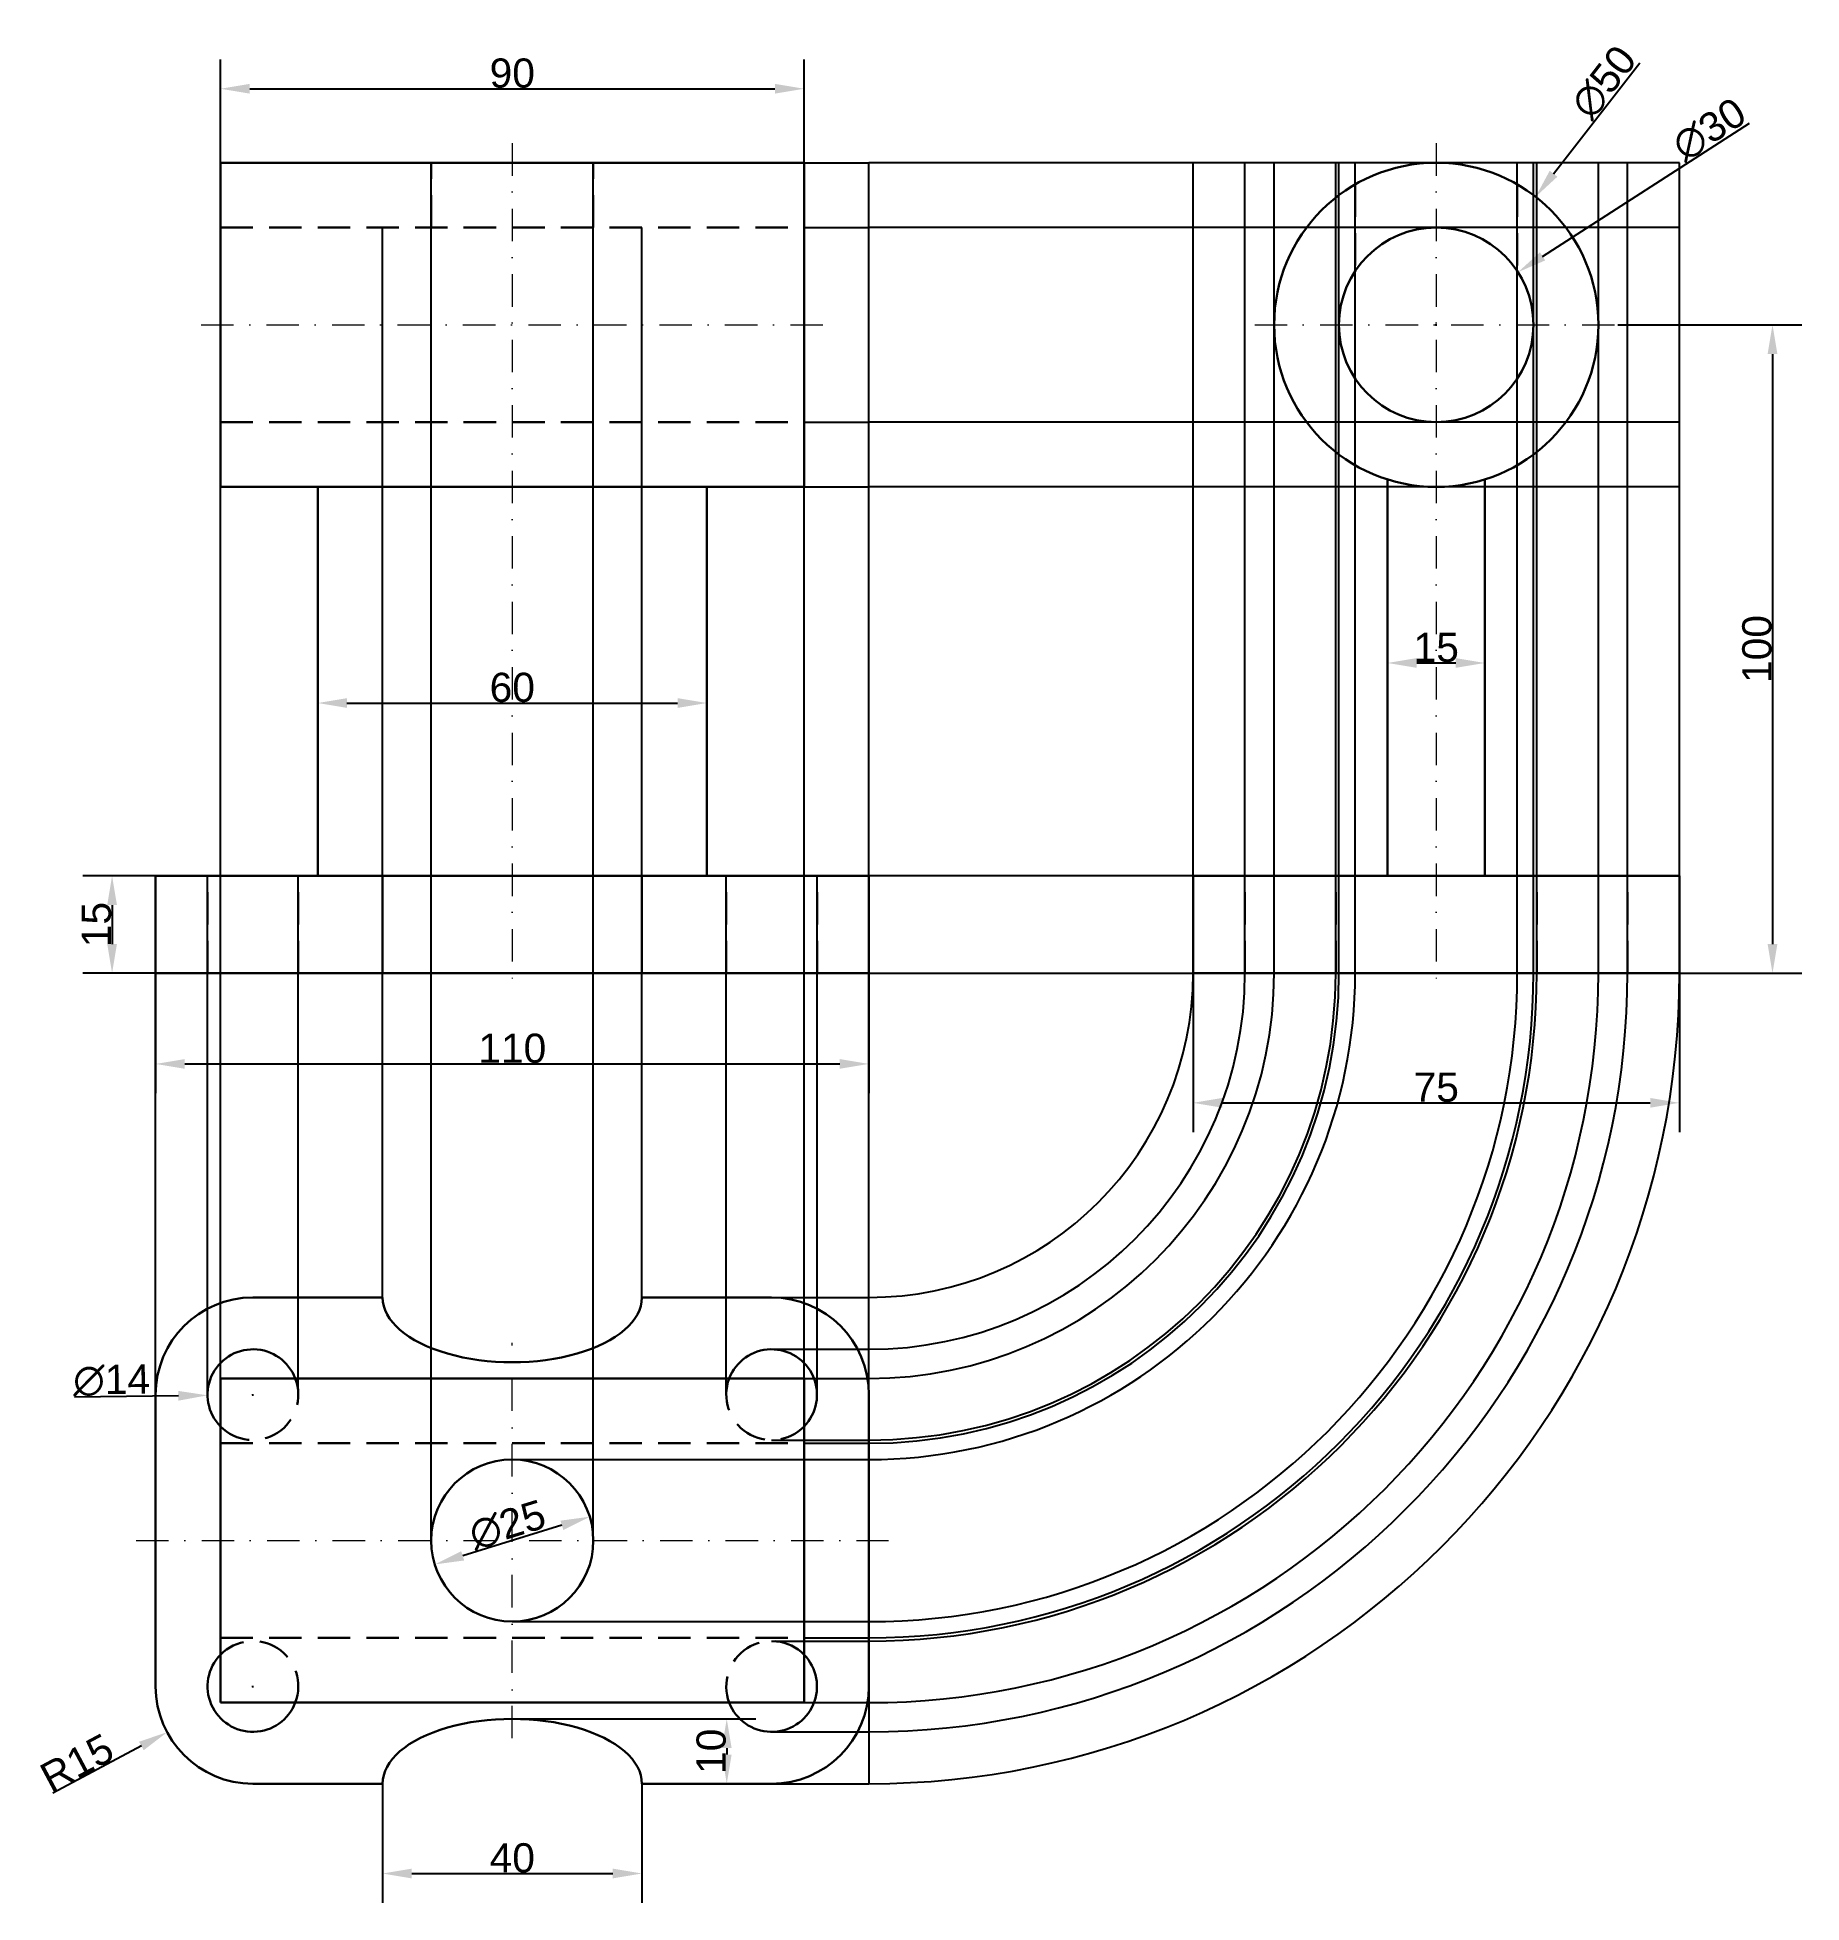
# Model space of a CAD drawing. Header units: inches. Extents: x -18 to 254, y -18 to 269.
import ezdxf

# ---------------------------------------------------------------- set-up
doc = ezdxf.new("R2010")
doc.units = ezdxf.units.IN
doc.header["$LTSCALE"] = 10
doc.header["$MEASUREMENT"] = 0
doc.linetypes.add('DASHDOT', pattern=[1, 0.5, -0.25, 0, -0.25])
doc.linetypes.add('DASHED', pattern=[0.75, 0.5, -0.25])
doc.layers.add('ajutator', color=82, linetype='Continuous')
for name, color, linetype, lineweight in [('axe', 240, 'DASHDOT', 20), ('contur', 164, 'Continuous', 30), ('nevazute', 170, 'DASHED', 30)]:
    doc.layers.add(name, color=color, linetype=linetype, lineweight=lineweight)
doc.styles.add('Text 4.5', font='arial.ttf')
doc.dimstyles.new('Cote 4.5', dxfattribs={"dimtxt": 4.5, "dimasz": 4.5, "dimexe": 4.5, "dimexo": 0, "dimgap": 0.09, "dimtad": 1, "dimdec": 0, "dimzin": 0, "dimdsep": 46, "dimtxsty": 'Text 4.5', "dimcen": 0.09, "dimadec": 0, "dimazin": 0, "dimtfac": 1, "dimtdec": 0, "dimtofl": 0, "dimtmove": 0, "dimatfit": 0, "dimfxl": 1, "dimtolj": 1, "dimtzin": 0, "dimarcsym": 1})

# ---------------------------------------------------------------- blocks, each defined once
blk = doc.blocks.new('*D1')
at = {"color": 0, "lineweight": -2, "transparency": 16777216}
for p, q in [((0, 140), (-11.22, 140)), ((-6.72, 135.5), (-6.72, 129.5)), ((0, 125), (-11.22, 125))]:
    blk.add_line(p, q, dxfattribs=at)
at = {"color": 0, "transparency": 16777216}
for points in [[(-7.47, 135.5), (-5.97, 135.5), (-6.72, 140)], [(-7.47, 129.5), (-5.97, 129.5), (-6.72, 125)]]:
    blk.add_solid(points, dxfattribs=at)
at = {"layer": 'Defpoints', "color": 0, "transparency": 16777216}
for p in [(0, 140), (-6.72, 125), (0, 125)]:
    blk.add_point(p, dxfattribs=at)
at = {"color": 0, "transparency": 16777216, "insert": (-9.11, 132.5), "char_height": 4.5, "attachment_point": 5, "rotation": 90, "style": 'Text 4.5'}
blk.add_mtext('\\A1;15', dxfattribs=at)
blk = doc.blocks.new('*D2')
at = {"color": 0, "lineweight": -2, "transparency": 16777216}
for p, q in [((0, 125), (0, 106.51)), ((110, 125), (110, 106.51)), ((4.5, 111.01), (105.5, 111.01))]:
    blk.add_line(p, q, dxfattribs=at)
at = {"color": 0, "transparency": 16777216}
for points in [[(4.5, 111.76), (4.5, 110.26), (0, 111.01)], [(105.5, 111.76), (105.5, 110.26), (110, 111.01)]]:
    blk.add_solid(points, dxfattribs=at)
at = {"layer": 'Defpoints', "color": 0, "transparency": 16777216}
for p in [(0, 125), (110, 125), (110, 111.01)]:
    blk.add_point(p, dxfattribs=at)
at = {"color": 0, "transparency": 16777216, "insert": (55, 113.4), "char_height": 4.5, "attachment_point": 5, "style": 'Text 4.5'}
blk.add_mtext('\\A1;110', dxfattribs=at)
blk = doc.blocks.new('*D3')
at = {"color": 0, "lineweight": -2, "transparency": 16777216}
for p, q in [((14.91, 15), (15.09, 15)), ((15, 14.91), (15, 15.09)), ((-2.2, 5.82), (-15.85, -1.46))]:
    blk.add_line(p, q, dxfattribs=at)
at = {"color": 0, "transparency": 16777216}
blk.add_solid([(-2.56, 6.48), (-1.85, 5.16), (1.77, 7.94)], dxfattribs=at)
at = {"layer": 'Defpoints', "color": 0, "transparency": 16777216}
for p in [(15, 15), (1.77, 7.94)]:
    blk.add_point(p, dxfattribs=at)
at = {"color": 0, "transparency": 16777216, "insert": (-12.14, 3.23), "char_height": 4.5, "attachment_point": 5, "rotation": 28.0826, "style": 'Text 4.5'}
blk.add_mtext('\\A1;R15', dxfattribs=at)
blk = doc.blocks.new('*D4')
at = {"color": 0, "lineweight": -2, "transparency": 16777216}
for p, q in [((35, 0), (35, -18.35)), ((75, 0), (75, -18.35)), ((39.5, -13.85), (70.5, -13.85))]:
    blk.add_line(p, q, dxfattribs=at)
at = {"color": 0, "transparency": 16777216}
for points in [[(39.5, -13.1), (39.5, -14.6), (35, -13.85)], [(70.5, -13.1), (70.5, -14.6), (75, -13.85)]]:
    blk.add_solid(points, dxfattribs=at)
at = {"layer": 'Defpoints', "color": 0, "transparency": 16777216}
for p in [(35, 0), (75, 0), (75, -13.85)]:
    blk.add_point(p, dxfattribs=at)
at = {"color": 0, "transparency": 16777216, "insert": (55, -11.46), "char_height": 4.5, "attachment_point": 5, "style": 'Text 4.5'}
blk.add_mtext('\\A1;40', dxfattribs=at)
blk = doc.blocks.new('*D5')
at = {"color": 0, "lineweight": -2, "transparency": 16777216}
for p, q in [((55, 10), (92.58, 10)), ((88.08, 5.5), (88.08, 4.5)), ((75, 0), (92.58, 0))]:
    blk.add_line(p, q, dxfattribs=at)
at = {"color": 0, "transparency": 16777216}
for points in [[(87.33, 5.5), (88.83, 5.5), (88.08, 10)], [(87.33, 4.5), (88.83, 4.5), (88.08, 0)]]:
    blk.add_solid(points, dxfattribs=at)
at = {"layer": 'Defpoints', "color": 0, "transparency": 16777216}
for p in [(55, 10), (75, 0), (88.08, 0)]:
    blk.add_point(p, dxfattribs=at)
at = {"color": 0, "transparency": 16777216, "insert": (85.69, 5), "char_height": 4.5, "attachment_point": 5, "rotation": 90, "style": 'Text 4.5'}
blk.add_mtext('\\A1;10', dxfattribs=at)
blk = doc.blocks.new('*D6')
at = {"color": 0, "lineweight": -2, "transparency": 16777216}
for p, q in [((25, 170), (25, 162.17)), ((85, 165), (85, 171.17)), ((29.5, 166.67), (80.5, 166.67))]:
    blk.add_line(p, q, dxfattribs=at)
at = {"color": 0, "transparency": 16777216}
for points in [[(29.5, 167.42), (29.5, 165.92), (25, 166.67)], [(80.5, 167.42), (80.5, 165.92), (85, 166.67)]]:
    blk.add_solid(points, dxfattribs=at)
at = {"layer": 'Defpoints', "color": 0, "transparency": 16777216}
for p in [(25, 170), (85, 166.67), (85, 165)]:
    blk.add_point(p, dxfattribs=at)
at = {"color": 0, "transparency": 16777216, "insert": (55, 169.06), "char_height": 4.5, "attachment_point": 5, "style": 'Text 4.5'}
blk.add_mtext('\\A1;60', dxfattribs=at)
blk = doc.blocks.new('*D7')
at = {"color": 0, "lineweight": -2, "transparency": 16777216}
for p, q in [((10, 250), (10, 265.91)), ((100, 250), (100, 265.91)), ((14.5, 261.41), (95.5, 261.41))]:
    blk.add_line(p, q, dxfattribs=at)
at = {"color": 0, "transparency": 16777216}
for points in [[(14.5, 262.16), (14.5, 260.66), (10, 261.41)], [(95.5, 262.16), (95.5, 260.66), (100, 261.41)]]:
    blk.add_solid(points, dxfattribs=at)
at = {"layer": 'Defpoints', "color": 0, "transparency": 16777216}
for p in [(100, 261.41), (10, 250), (100, 250)]:
    blk.add_point(p, dxfattribs=at)
at = {"color": 0, "transparency": 16777216, "insert": (55, 263.8), "char_height": 4.5, "attachment_point": 5, "style": 'Text 4.5'}
blk.add_mtext('\\A1;90', dxfattribs=at)
blk = doc.blocks.new('*D8')
at = {"color": 0, "lineweight": -2, "transparency": 16777216}
for p, q in [((190, 170.58), (190, 177.35)), ((205, 170.58), (205, 177.35)), ((194.5, 172.85), (200.5, 172.85))]:
    blk.add_line(p, q, dxfattribs=at)
at = {"color": 0, "transparency": 16777216}
for points in [[(194.5, 173.6), (194.5, 172.1), (190, 172.85)], [(200.5, 173.6), (200.5, 172.1), (205, 172.85)]]:
    blk.add_solid(points, dxfattribs=at)
at = {"layer": 'Defpoints', "color": 0, "transparency": 16777216}
for p in [(205, 172.85), (190, 170.58), (205, 170.58)]:
    blk.add_point(p, dxfattribs=at)
at = {"color": 0, "transparency": 16777216, "insert": (197.5, 175.23), "char_height": 4.5, "attachment_point": 5, "style": 'Text 4.5'}
blk.add_mtext('\\A1;15', dxfattribs=at)
blk = doc.blocks.new('*D9')
at = {"color": 0, "lineweight": -2, "transparency": 16777216}
for p, q in [((160, 125), (160, 100.51)), ((235, 125), (235, 100.51)), ((164.5, 105.01), (230.5, 105.01))]:
    blk.add_line(p, q, dxfattribs=at)
at = {"color": 0, "transparency": 16777216}
for points in [[(164.5, 105.76), (164.5, 104.26), (160, 105.01)], [(230.5, 105.76), (230.5, 104.26), (235, 105.01)]]:
    blk.add_solid(points, dxfattribs=at)
at = {"layer": 'Defpoints', "color": 0, "transparency": 16777216}
for p in [(160, 125), (235, 125), (235, 105.01)]:
    blk.add_point(p, dxfattribs=at)
at = {"color": 0, "transparency": 16777216, "insert": (197.5, 107.39), "char_height": 4.5, "attachment_point": 5, "style": 'Text 4.5'}
blk.add_mtext('\\A1;75', dxfattribs=at)
blk = doc.blocks.new('*D10')
at = {"color": 0, "lineweight": -2, "transparency": 16777216}
for p, q in [((225.5, 225), (253.86, 225)), ((249.36, 220.5), (249.36, 129.5)), ((225.5, 125), (253.86, 125))]:
    blk.add_line(p, q, dxfattribs=at)
at = {"color": 0, "transparency": 16777216}
for points in [[(248.61, 220.5), (250.11, 220.5), (249.36, 225)], [(248.61, 129.5), (250.11, 129.5), (249.36, 125)]]:
    blk.add_solid(points, dxfattribs=at)
at = {"layer": 'Defpoints', "color": 0, "transparency": 16777216}
for p in [(225.5, 225), (225.5, 125), (249.36, 125)]:
    blk.add_point(p, dxfattribs=at)
at = {"color": 0, "transparency": 16777216, "insert": (246.97, 175), "char_height": 4.5, "attachment_point": 5, "rotation": 90, "style": 'Text 4.5'}
blk.add_mtext('\\A1;100', dxfattribs=at)
blk = doc.blocks.new('*D11')
at = {"color": 0, "lineweight": -2, "transparency": 16777216}
for p, q in [((215.59, 248.3), (228.88, 265.42)), ((197.41, 225), (197.59, 225)), ((197.5, 224.91), (197.5, 225.09))]:
    blk.add_line(p, q, dxfattribs=at)
at = {"color": 0, "transparency": 16777216}
blk.add_solid([(215, 248.76), (216.18, 247.84), (212.83, 244.75)], dxfattribs=at)
at = {"layer": 'Defpoints', "color": 0, "transparency": 16777216}
for p in [(212.83, 244.75), (182.17, 205.25)]:
    blk.add_point(p, dxfattribs=at)
at = {"color": 0, "transparency": 16777216, "insert": (223.36, 262.42), "char_height": 4.5, "attachment_point": 5, "rotation": 52.1798, "style": 'Text 4.5'}
blk.add_mtext('\\A1;∅50', dxfattribs=at)
blk = doc.blocks.new('*D12')
at = {"color": 0, "lineweight": -2, "transparency": 16777216}
for p, q in [((213.89, 235.56), (245.81, 256.11)), ((197.41, 225), (197.59, 225)), ((197.5, 224.91), (197.5, 225.09))]:
    blk.add_line(p, q, dxfattribs=at)
at = {"color": 0, "transparency": 16777216}
blk.add_solid([(213.49, 236.19), (214.3, 234.93), (210.11, 233.12)], dxfattribs=at)
at = {"layer": 'Defpoints', "color": 0, "transparency": 16777216}
for p in [(210.11, 233.12), (184.89, 216.88)]:
    blk.add_point(p, dxfattribs=at)
at = {"color": 0, "transparency": 16777216, "insert": (239.61, 255.11), "char_height": 4.5, "attachment_point": 5, "rotation": 32.7852, "style": 'Text 4.5'}
blk.add_mtext('\\A1;∅30', dxfattribs=at)
blk = doc.blocks.new('*D20')
at = {"color": 0, "lineweight": -2, "transparency": 16777216}
blk.add_line((62.64, 39.86), (47.36, 35.14), dxfattribs=at)
at = {"color": 0, "transparency": 16777216}
for points in [[(62.42, 40.57), (62.87, 39.14), (66.95, 41.18)], [(47.13, 35.86), (47.58, 34.43), (43.05, 33.82)]]:
    blk.add_solid(points, dxfattribs=at)
at = {"layer": 'Defpoints', "color": 0, "transparency": 16777216}
for p in [(66.95, 41.18), (43.05, 33.82)]:
    blk.add_point(p, dxfattribs=at)
at = {"color": 0, "transparency": 16777216, "insert": (54.26, 39.9), "char_height": 4.5, "attachment_point": 5, "rotation": 17.1339, "style": 'Text 4.5'}
blk.add_mtext('\\A1;∅25', dxfattribs=at)
blk = doc.blocks.new('*D21')
at = {"color": 0, "lineweight": -2, "transparency": 16777216}
for p, q in [((3.5, 59.83), (-12.5, 59.6)), ((14.91, 60), (15.09, 60)), ((15, 59.91), (15, 60.09))]:
    blk.add_line(p, q, dxfattribs=at)
at = {"color": 0, "transparency": 16777216}
blk.add_solid([(3.49, 60.58), (3.51, 59.08), (8, 59.9)], dxfattribs=at)
at = {"layer": 'Defpoints', "color": 0, "transparency": 16777216}
for p in [(8, 59.9), (22, 60.1)]:
    blk.add_point(p, dxfattribs=at)
at = {"color": 0, "transparency": 16777216, "insert": (-6.79, 62.2), "char_height": 4.5, "attachment_point": 5, "rotation": 0.8262, "style": 'Text 4.5'}
blk.add_mtext('\\A1;∅14', dxfattribs=at)

msp = doc.modelspace()

# ---------------------------------------------------------------- linework, layer by layer
at = {"layer": 'ajutator'}
for p, q in [((42.5, 37.5), (42.5, 250)), ((67.5, 37.5), (67.5, 250)), ((100, 250), (110, 250)), ((110, 140), (110, 250)), ((235, 250), (110, 250)), ((160, 125), (160, 250)), ((168, 125), (168, 250)), ((172.5, 125), (172.5, 250)), ((182, 125), (182, 250)), ((182.5, 125), (182.5, 250)), ((185, 125), (185, 250)), ((210, 125), (210, 250)), ((212.5, 125), (212.5, 250)), ((213, 125), (213, 250)), ((222.5, 125), (222.5, 250)), ((227, 125), (227, 250)), ((235, 125), (235, 250)), ((10, 62.5), (10, 240)), ((35, 75), (35, 240)), ((75, 75), (75, 240)), ((100, 62.5), (100, 240)), ((100, 240), (110, 240)), ((235, 240), (110, 240)), ((100, 210), (110, 210)), ((235, 210), (110, 210)), ((100, 200), (110, 200)), ((235, 200), (110, 200)), ((8, 60), (8, 140)), ((22, 60), (22, 140)), ((88, 60), (88, 140)), ((102, 60), (102, 140)), ((235, 140), (110, 140)), ((0, 60), (0, 125)), ((110, 60), (110, 125)), ((110, 125), (235, 125)), ((95, 75), (110, 75)), ((95, 67), (110, 67)), ((100, 62.5), (110, 62.5)), ((95, 53), (110, 53)), ((100, 52.5), (110, 52.5)), ((55, 50), (110, 50)), ((55, 25), (110, 25)), ((95, 22), (110, 22)), ((100, 22.5), (110, 22.5)), ((110, 15), (110, 0)), ((100, 12.5), (110, 12.5)), ((95, 8), (110, 8)), ((95, 0), (110, 0))]:
    msp.add_line(p, q, dxfattribs=at)
for radius in [112.5, 102.5, 72.5, 62.5, 125, 50, 58, 72, 75, 100, 103, 117]:
    msp.add_arc((110, 125), radius, 270, 0, dxfattribs=at)
at = {"layer": 'axe'}
for p, q in [((55, 253), (55, 122)), ((197.5, 253), (197.5, 122)), ((7, 225), (103, 225)), ((169.5, 225), (225.5, 225)), ((55, 7), (55, 68)), ((-3, 37.5), (113, 37.5))]:
    msp.add_line(p, q, dxfattribs=at)
at = {"layer": 'contur'}
for p, q in [((100, 250), (10, 250)), ((10, 250), (10, 200)), ((100, 225), (100, 250)), ((100, 225), (100, 200)), ((10, 200), (25, 200)), ((25, 200), (25, 140)), ((25, 200), (85, 200)), ((85, 140), (85, 200)), ((100, 200), (85, 200)), ((190, 201.15), (190, 140)), ((205, 140), (205, 201.15)), ((110, 140), (0, 140)), ((0, 140), (0, 125)), ((35, 125), (35, 140)), ((75, 125), (75, 140)), ((110, 125), (110, 140)), ((160, 140), (160, 125)), ((235, 140), (160, 140)), ((235, 125), (235, 140)), ((0, 125), (110, 125)), ((160, 125), (235, 125)), ((35, 75), (15, 75)), ((95, 75), (75, 75)), ((10, 62.5), (100, 62.5)), ((10, 62.5), (10, 12.5)), ((100, 62.5), (100, 12.5)), ((0, 60), (0, 15)), ((110, 15), (110, 60)), ((10, 12.5), (100, 12.5)), ((15, 0), (35, 0)), ((75, 0), (95, 0))]:
    msp.add_line(p, q, dxfattribs=at)
for centre, radius in [((197.5, 225), 25), ((197.5, 225), 15), ((55, 37.5), 12.5)]:
    msp.add_circle(centre, radius, dxfattribs=at)
for centre, radius, start, end in [((15, 60), 15, 90, 180), ((95, 60), 15, 0, 90), ((15, 60), 7, 20.9248, 224.4153), ((95, 60), 7, 315.5847, 159.0752), ((15, 15), 7, 135.5847, 339.0752), ((95, 15), 7, 200.9248, 44.4153), ((15, 15), 15, 180, 270), ((95, 15), 15, 270, 0)]:
    msp.add_arc(centre, radius, start, end, dxfattribs=at)
at = {"layer": 'contur', "extrusion": (0, 0, -1)}
msp.add_ellipse((55, 75), major_axis=(20, 0), ratio=0.5, start_param=0, end_param=3.141593, dxfattribs=at)
at = {"layer": 'contur'}
msp.add_ellipse((55, 0), major_axis=(20, 0), ratio=0.5, start_param=0, end_param=3.141593, dxfattribs=at)
at = {"layer": 'nevazute'}
for p, q in [((42.5, 240), (42.5, 250)), ((67.5, 240), (67.5, 250)), ((185, 246.65), (185, 233.29)), ((210, 246.65), (210, 233.29)), ((10, 240), (100, 240)), ((10, 210), (100, 210)), ((8, 125), (8, 140)), ((22, 125), (22, 140)), ((88, 125), (88, 140)), ((102, 125), (102, 140)), ((168, 125), (168, 140)), ((182, 125), (182, 140)), ((213, 125), (213, 140)), ((227, 125), (227, 140)), ((10, 52.5), (100, 52.5)), ((10, 22.5), (100, 22.5))]:
    msp.add_line(p, q, dxfattribs=at)
for centre, start, end in [((15, 60), 224.4153, 20.9248), ((95, 60), 159.0752, 315.5847), ((15, 15), 339.0752, 135.5847), ((95, 15), 44.4153, 200.9248)]:
    msp.add_arc(centre, 7, start, end, dxfattribs=at)

# ---------------------------------------------------------------- dimensions: what is measured, and where the dimension line sits
for p1, p2, picture, middle in [((182.17, 205.25), (212.83, 244.75), '*D11', (225.35, 260.88)), ((184.89, 216.88), (210.11, 233.12), '*D12', (240.97, 253)), ((22, 60.1), (8, 59.9), '*D21', (-6.75, 59.69))]:
    dim = msp.add_diameter_dim_2p(p1=p1, p2=p2, dimstyle='Cote 4.5')
    dim.commit()
    dim.dimension.update_dxf_attribs({"geometry": picture, "text_midpoint": middle, "dimtype": 163})
for base, p1, p2, picture, middle in [((100, 261.41), (10, 250), (100, 250), '*D7', (55, 263.8)), ((205, 172.85), (190, 170.58), (205, 170.58), '*D8', (197.5, 175.23)), ((85, 166.67), (25, 170), (85, 165), '*D6', (55, 169.06)), ((110, 111.01), (0, 125), (110, 125), '*D2', (55, 113.4)), ((235, 105.01), (160, 125), (235, 125), '*D9', (197.5, 107.39)), ((75, -13.85), (35, 0), (75, 0), '*D4', (55, -11.46))]:
    dim = msp.add_linear_dim(base=base, p1=p1, p2=p2, dimstyle='Cote 4.5')
    dim.commit()
    dim.dimension.update_dxf_attribs({"geometry": picture, "text_midpoint": middle})
for base, p1, p2, picture, middle in [((249.36, 125), (225.5, 225), (225.5, 125), '*D10', (246.97, 175)), ((-6.72, 125), (0, 140), (0, 125), '*D1', (-9.11, 132.5))]:
    dim = msp.add_linear_dim(base=base, p1=p1, p2=p2, angle=90, dimstyle='Cote 4.5')
    dim.commit()
    dim.dimension.update_dxf_attribs({"geometry": picture, "text_midpoint": middle})
dim = msp.add_diameter_dim_2p(p1=(66.95, 41.18), p2=(43.05, 33.82), dimstyle='Cote 4.5')
dim.commit()
dim.dimension.update_dxf_attribs({"geometry": '*D20', "text_midpoint": (54.26, 39.9)})
dim = msp.add_radius_dim(center=(15, 15), mpoint=(1.77, 7.94), dimstyle='Cote 4.5')
dim.commit()
dim.dimension.update_dxf_attribs({"geometry": '*D3', "text_midpoint": (-11.01, 1.12), "dimtype": 164})
dim = msp.add_linear_dim(base=(88.08, 0), p1=(55, 10), p2=(75, 0), angle=90, dimstyle='Cote 4.5')
dim.commit()
dim.dimension.update_dxf_attribs({"geometry": '*D5', "text_midpoint": (88.08, 5), "dimtype": 160})

doc.saveas('drawing.dxf')
